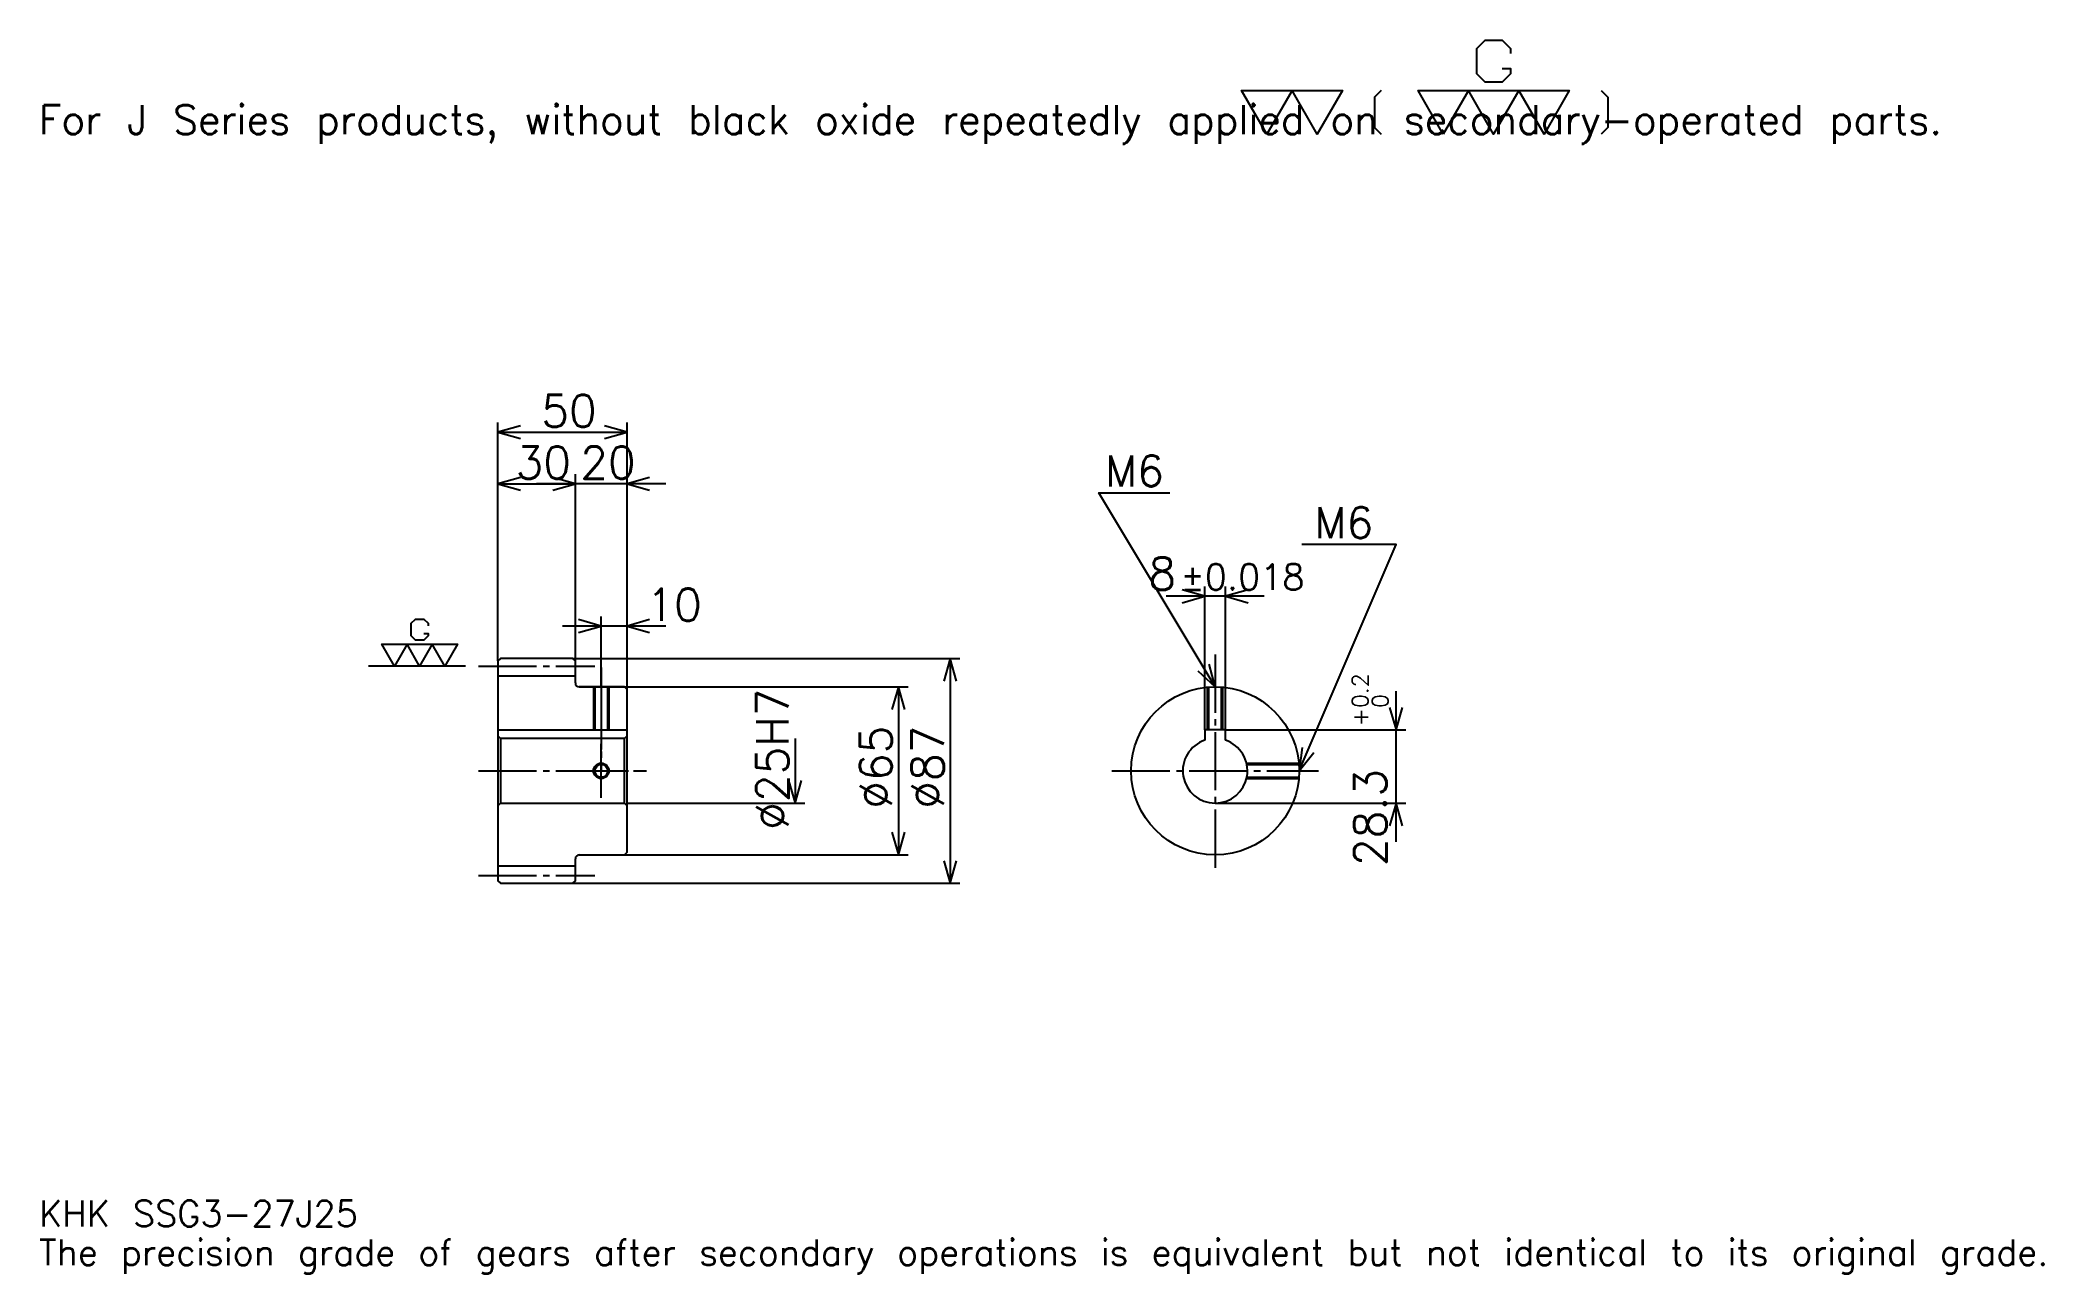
# Model space of a CAD drawing. Extents: x 25 to 801, y 9 to 486.
import ezdxf

# ---------------------------------------------------------------- set-up
doc = ezdxf.new("R2010")
doc.units = 0
doc.linetypes.add('DASHDOT', pattern=[30, 22.5, -2.5, 2.5, -2.5])
doc.layers.get('0').update_dxf_attribs({"linetype": 'CONTINUOUS'})
doc.layers.add('DASHDOT', color=6, linetype='DASHDOT')
doc.styles.add('KANJI', font='TXT', dxfattribs={"bigfont": 'BIGFONT'})

msp = doc.modelspace()

# ---------------------------------------------------------------- linework, layer by layer
at = {"color": 5}
for p, q in [((202.5, 247.25), (202.5, 338.5)), ((202.5, 334.75), (252.5, 334.75)), ((252.5, 247.25), (252.5, 338.5)), ((232.5, 247.25), (232.5, 318.5)), ((202.5, 314.75), (232.5, 314.75)), ((267.5, 314.75), (217.5, 314.75)), ((476, 219.550003), (476, 275)), ((484, 219.550003), (484, 275)), ((499, 271.25), (461, 271.25)), ((267.5, 259.75), (227.5, 259.75)), ((242.5, 247.25), (242.5, 263.5)), ((202.5, 246.25), (202.5, 247.25)), ((231.5, 247.25), (252.5, 247.25)), ((232.5, 246.25), (232.5, 247.25)), ((242.5, 236.25), (242.5, 247.25)), ((242.5, 236.25), (242.5, 247.25)), ((252.5, 247.25), (381.25, 247.25)), ((252.5, 235.25), (252.5, 247.25)), ((377.5, 247.25), (377.5, 160.25)), ((234, 236.25), (252.5, 236.25)), ((252.5, 236.25), (361.25, 236.25)), ((357.5, 236.25), (357.5, 171.25)), ((550, 176.25), (550, 234.550003)), ((484, 219.550003), (553.75, 219.550003)), ((317.5, 216.25), (317.5, 191.25)), ((252.5, 191.25), (321.25, 191.25)), ((480, 191.25), (553.75, 191.25)), ((234, 171.25), (252.5, 171.25)), ((252.5, 171.25), (361.25, 171.25)), ((231.5, 160.25), (252.5, 160.25)), ((252.5, 160.25), (381.25, 160.25))]:
    msp.add_line(p, q, dxfattribs=at)
at = {"color": 7}
msp.add_line((190, 244.25), (152.5, 244.25), dxfattribs=at)
at = {"color": 4}
for p, q in [((202.5, 240.5), (232.5, 240.5)), ((202.5, 219.550003), (252.5, 219.550003)), ((251.5, 216.25), (252.5, 217.25)), ((203.5, 216.25), (203.5, 191.25)), ((251.5, 191.25), (252.5, 190.25)), ((202.5, 167), (232.5, 167))]:
    msp.add_line(p, q, dxfattribs=at)
at = {"color": 7}
for points in [[(591, 475.350006), (594.25, 475.350006), (594.25, 473.399994), (591, 470.149994), (584.5, 470.149994), (581.25, 473.399994), (581.25, 483.149994), (584.5, 486.399994), (591, 486.399994), (594.25, 483.149994), (594.25, 481.200012)], [(500, 450), (490.25, 466.899994), (529.25, 466.899994), (519.5, 450), (509.75, 466.899994), (500, 450)], [(544.200012, 466.899994), (541.599976, 464.299988), (541.599976, 452.600006), (544.200012, 450)], [(568.25, 450), (558.5, 466.899994), (617, 466.899994), (607.25, 450), (597.5, 466.899994), (587.75, 450), (578, 466.899994), (568.25, 450)], [(629.349976, 466.899994), (631.950012, 464.299988), (631.950012, 452.600006), (629.349976, 450)], [(173.875, 256.924988), (175.5, 256.924988), (175.5, 255.949997), (173.875, 254.324997), (170.625, 254.324997), (169, 255.949997), (169, 260.825012), (170.625, 262.450012), (173.875, 262.450012), (175.5, 260.825012), (175.5, 259.850006)], [(162.5, 244.25), (157.625, 252.699997), (186.875, 252.699997), (182, 244.25), (177.125, 252.699997), (172.25, 244.25), (167.375, 252.699997), (162.5, 244.25)]]:
    msp.add_lwpolyline(points, dxfattribs=at)
at = {"color": 5}
for points in [[(211.25, 337.25), (202.5, 334.75), (211.25, 332.25)], [(243.75, 332.25), (252.5, 334.75), (243.75, 337.25)], [(211.25, 317.25), (202.5, 314.75), (211.25, 312.25)], [(223.75, 312.25), (232.5, 314.75), (223.75, 317.25)], [(223.75, 312.25), (232.5, 314.75), (223.75, 317.25)], [(261.25, 317.25), (252.5, 314.75), (261.25, 312.25)], [(480, 236.25), (435, 311.25), (462.5, 311.25)], [(512.5, 203.75), (550, 291.25), (513.5, 291.25)], [(467.25, 268.75), (476, 271.25), (467.25, 273.75)], [(492.75, 273.75), (484, 271.25), (492.75, 268.75)], [(233.75, 257.25), (242.5, 259.75), (233.75, 262.25)], [(261.25, 262.25), (252.5, 259.75), (261.25, 257.25)], [(380, 238.5), (377.5, 247.25), (375, 238.5)], [(473.354431, 242.466827), (480, 236.25), (477.641907, 245.039307)], [(360, 227.5), (357.5, 236.25), (355, 227.5)], [(547.5, 228.300003), (550, 219.550003), (552.5, 228.300003)], [(513.648926, 212.777313), (512.5, 203.75), (518.244629, 210.807724)], [(315, 200), (317.5, 191.25), (320, 200)], [(552.5, 182.5), (550, 191.25), (547.5, 182.5)], [(355, 180), (357.5, 171.25), (360, 180)], [(375, 169), (377.5, 160.25), (380, 169)]]:
    msp.add_lwpolyline(points, dxfattribs=at)
at = {"color": 4}
for points in [[(232.5, 237.75), (232.5, 246.25), (231.5, 247.25), (203.5, 247.25), (202.5, 246.25), (202.5, 190.25)], [(234, 171.25), (251.5, 171.25), (252.5, 172.25), (252.5, 235.25), (251.5, 236.25), (234, 236.25)], [(239.5, 236.25), (239.5, 219.550003)], [(240.040009, 236.25), (240.040009, 219.550003)], [(244.959991, 236.25), (244.959991, 219.550003)], [(245.5, 236.25), (245.5, 219.550003)], [(477, 219.550003), (477, 236.111237)], [(477.540009, 219.550003), (477.540009, 236.156769)], [(482.459991, 219.550003), (482.459991, 236.156769)], [(483, 219.550003), (483, 236.111237)], [(202.5, 190.25), (203.5, 191.25), (251.5, 191.25), (251.5, 216.25), (203.5, 216.25), (202.5, 217.25)], [(484, 215.592712), (484, 219.550003), (476, 219.550003), (476, 215.592712)], [(492.134674, 206.75), (512.361206, 206.75)], [(492.255554, 206.210007), (512.406738, 206.210007)], [(492.134674, 200.75), (512.361206, 200.75)], [(492.255554, 201.289993), (512.406738, 201.289993)], [(202.5, 190.25), (202.5, 161.25), (203.5, 160.25), (231.5, 160.25), (232.5, 161.25), (232.5, 169.75)]]:
    msp.add_lwpolyline(points, dxfattribs=at)
for centre, radius in [((480, 203.75), 32.5), ((242.5, 203.75), 2.46)]:
    msp.add_circle(centre, radius, dxfattribs=at)
at = {"color": 7}
msp.add_circle((242.5, 203.75), 3, dxfattribs=at)
at = {"color": 4}
for centre, radius, start, end in [((234, 237.75), 1.5, 180, 270), ((480, 203.75), 12.5, 108.662925185, 71.337074815), ((234, 169.75), 1.5, 90, 180)]:
    msp.add_arc(centre, radius, start, end, dxfattribs=at)
at = {"layer": 'DASHDOT', "color": 7}
for p, q in [((480, 248.75), (480, 163.75)), ((195, 244.25), (240, 244.25)), ((242.5, 236.25), (242.5, 203.75)), ((195, 203.75), (260, 203.75)), ((440, 203.75), (520, 203.75)), ((195, 163.25), (240, 163.25))]:
    msp.add_line(p, q, dxfattribs=at)
for points in [[(242.5, 243.75), (242.5, 212.050003)], [(242.5, 193.25), (242.5, 214.25)], [(232, 203.75), (253, 203.75)]]:
    msp.add_lwpolyline(points, dxfattribs=at)

# ---------------------------------------------------------------- texts
at = {"color": 7, "style": 'KANJI'}
for s, height, p in [('For J Series products, without black oxide repeatedly applied on secondary-operated parts.', 11.25, (25, 450)), ('50', 12.5, (219.375, 336.75)), ('30', 12.5, (209.375, 316.75)), ('20', 12.5, (234.375, 316.75)), ('M6', 12, (437.5, 313.75)), ('M6', 12, (518.5, 293.75)), ('8', 12.5, (454.19751, 273.75)), ('%%p0.018', 10, (466.570984, 273.75)), ('10', 12.5, (260, 261.75)), ('KHK SSG3-27J25', 10, (25, 27.5)), ('The precision grade of gears after secondary operations is equivalent but not identical to its original grade.', 10, (25, 12.5))]:
    msp.add_text(s, height=height, dxfattribs=at).set_placement(p)
for s, height, p in [('0.2', 6.25, (539.25, 228.032974)), ('%%c25H7', 12.5, (315, 180.9375)), ('0', 6.25, (547, 228.032974)), ('+', 6.25, (539.25, 221.032974)), ('%%c65', 12.5, (355, 189.0625)), ('%%c87', 12.5, (375, 189.0625)), ('28.3', 12.5, (546.25, 166.928024))]:
    msp.add_text(s, height=height, rotation=90, dxfattribs=at).set_placement(p)

doc.saveas('drawing.dxf')
